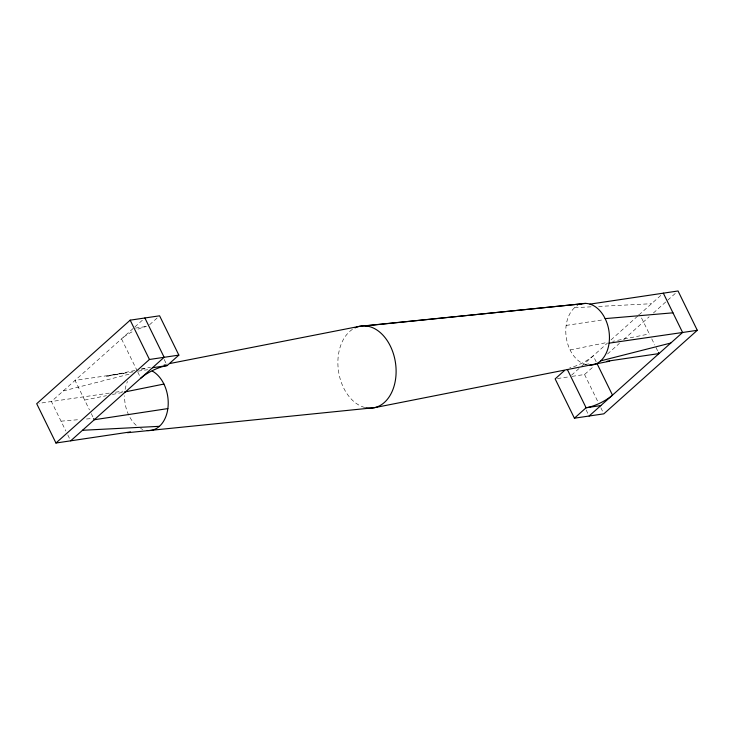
<?xml version="1.0" encoding="UTF-8"?>
<svg xmlns="http://www.w3.org/2000/svg" width="734" height="734" viewBox="0 0 734 734"><rect width="100%" height="100%" fill="white"/><g stroke="black" fill="none" stroke-linecap="round" stroke-linejoin="round"><path stroke-width="0.55" stroke-dasharray="3.67 2.75" d="M133.203 328.428L51.408 401.516L38.966 403.361M134.873 326.933L142.378 320.217M149.58 324.749L157.92 317.29M571.52 375.202L579.034 368.496M581.539 366.257L607.596 342.971M610.972 339.952L638.02 315.776M660.802 295.426L639.718 314.262L636.745 314.712M572.116 376.358L584.558 374.514L593.907 366.165M607.504 354.008L619.404 343.384M623.652 339.585L649.14 316.804M653.398 313.005L676.335 292.499M63.216 390.965L128.973 374.23M135.001 370.477L105.65 376.469L124.165 373.175M84.658 400.076L106.448 395.672M112.394 394.47L123.294 392.268M570.089 349.944L607.734 342.338M612.688 341.338L614.67 340.934M617.643 340.328L649.342 333.924M141.46 369.092L150.442 367.33M163.93 364.679L167.297 364.018M566.143 325.41L603.981 319.675M135.46 328.089L147.91 326.245M133.047 371.872L75.024 380.414L89.465 409.902M138.166 371.11L147.662 369.716M585.264 364.44L590.604 363.651M557.409 378.542L568.722 376.863M109.274 393.112L51.408 401.516L65.858 431.005M115.421 392.222L122.78 391.158M61.041 421.178L80.116 419.545M86.474 419.004L92.833 418.463M574.584 307.674L592.852 306.739M598.623 306.436L651.526 303.711M641.516 317.95L649.948 335.154M651.755 338.842L654.765 344.98M655.967 347.439L657.774 351.127M596.182 361.862L593.219 355.816A20.699 6.193 -26.1 0 1 569.703 367.862M584.558 374.514L598.394 402.746M600.862 407.783L602.834 411.82M586.154 409.967L588.622 415.013M164.205 359.513L167.168 365.56M137.322 371.129L121.514 338.869A20.699 6.193 -26.1 0 1 132.166 331.796M137.818 372.138L140.781 378.184M91.273 413.591L93.08 417.279M67.785 434.941L70.189 439.859M137.955 329.135A20.699 6.193 -26.1 0 1 146.543 326.483M586.338 364.725A31.048 21.598 81.6 0 1 566.226 337.245A31.048 21.598 81.6 0 1 577.814 305.362M142.864 429.482A31.048 21.598 81.6 0 1 140.561 428.417M136.23 425.353A31.048 21.598 81.6 0 1 124.551 395.745M125.138 389.396A31.048 21.598 81.6 0 1 127.487 381.469M141.332 369.092A31.048 21.598 81.6 0 1 147.662 369.275M364.761 407.462A41.388 28.791 81.6 0 1 338.402 370.386A41.388 28.791 81.6 0 1 354.164 328.318"/><path stroke-width="1.1" d="M140.781 378.184A20.699 6.193 -26.1 0 1 167.168 365.56L178.857 355.118L159.59 315.803L130.175 320.162L36.7 403.7L55.958 443.024L130.468 431.904M55.958 443.024L149.442 359.486L178.857 355.118M70.675 440.84L164.15 357.302L144.882 317.978M564.327 370.67L555.143 378.882L574.41 418.197L603.825 413.838L697.3 330.3L678.042 290.976L589.962 304.124M574.41 418.197L586.09 407.755A20.699 6.193 -26.1 0 0 612.486 395.131L597.173 363.881M589.118 416.022L682.592 332.484L697.3 330.3M600.651 360.88L670.784 343.035M609.679 361.201L374.551 407.664L127.551 432.702M124.285 392.066L163.911 384.056M169.545 363.578L359.449 326.336L581.567 303.876M167.857 408.59L94.282 419.738L93.686 418.508M152.461 367.743L167.168 365.56M606.945 361.247L658.976 353.586L658.38 352.357M600.797 405.572L586.09 407.755L567.327 369.441M609.082 343.154L682.592 332.484L663.325 293.16M365.248 325.887L585.677 303.417M605.146 318.62L672.959 312.822M82.474 430.289L159.416 426.326M130.175 320.162L149.442 359.486M580.585 304.151A31.048 21.598 81.6 0 1 608.981 331.172A31.048 21.598 81.6 0 1 589.549 365.147M355.008 327.896A41.388 28.791 81.6 0 1 395.589 363.559A41.388 28.791 81.6 0 1 365.761 407.7M152.213 371.019A31.048 21.598 81.6 0 1 168.086 406.526A31.048 21.598 81.6 0 1 147.259 430.519"/></g></svg>
